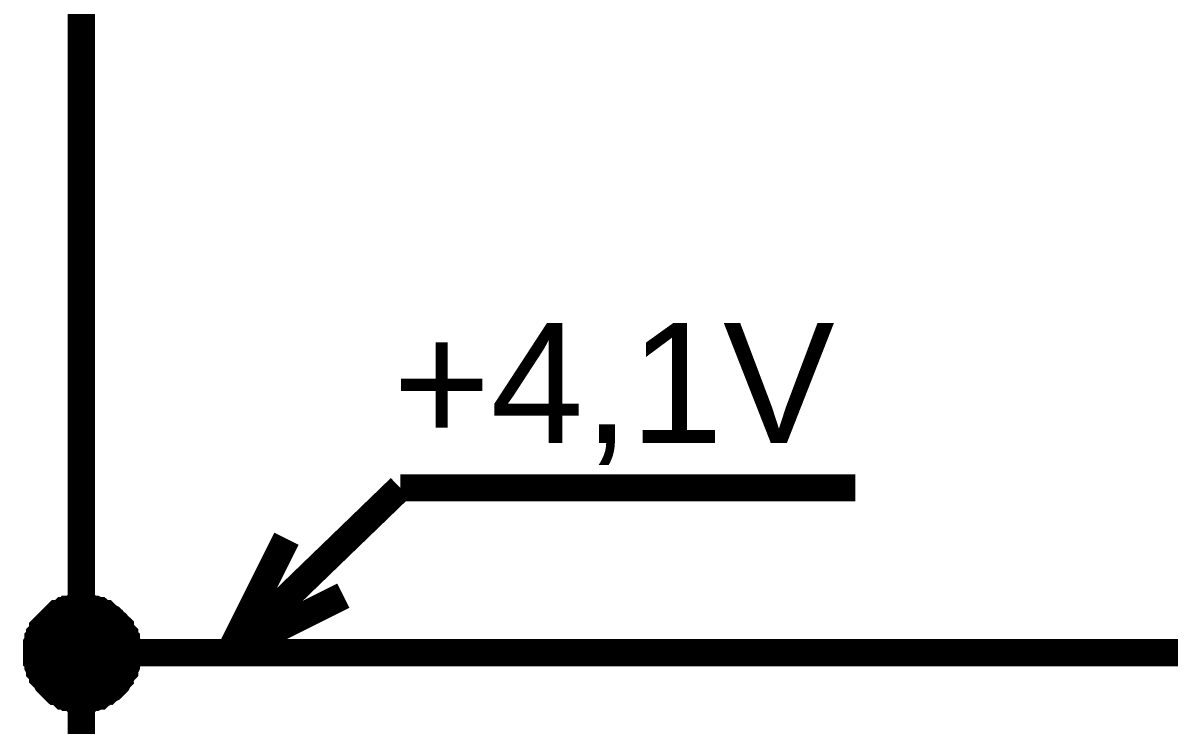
# Model space of a CAD drawing. Header units: millimetres. Extents: x -2024 to 917, y -725 to 13.
# Drawn here: x -1952.05 to -1939.38, y -217.46 to -209.7 of the extents above; entities that cross this region are included whole.
import ezdxf

# ---------------------------------------------------------------- set-up
doc = ezdxf.new("R2010")
doc.units = ezdxf.units.MM
doc.styles.get("Standard").update_dxf_attribs({"font": 'arial.ttf'})

msp = doc.modelspace()

# ---------------------------------------------------------------- linework, layer by layer
at = {"color": 7}
for points, const_width in [([(-1951.405, -209.161), (-1951.405, -211.662)], 0.3), ([(-1951.405, -224.164), (-1951.405, -221.663), (-1951.405, -216.663), (-1951.405, -211.662)], 0.3), ([(-1949.766, -216.663), (-1947.879, -214.841)], 0.3), ([(-1947.879, -214.841), (-1942.848, -214.841)], 0.3), ([(-1949.766, -216.663), (-1949.137, -215.404)], 0.3), ([(-1949.766, -216.663), (-1948.508, -216.033)], 0.3), ([(-1951.901, -216.663), (-1951.901, -216.629), (-1951.901, -216.613), (-1951.901, -216.58), (-1951.885, -216.563), (-1951.885, -216.53), (-1951.885, -216.514), (-1951.868, -216.497), (-1951.868, -216.464), (-1951.852, -216.447), (-1951.835, -216.431), (-1951.835, -216.398), (-1951.818, -216.381), (-1951.802, -216.365), (-1951.785, -216.348), (-1951.769, -216.331), (-1951.752, -216.315), (-1951.736, -216.298), (-1951.719, -216.282), (-1951.703, -216.265), (-1951.686, -216.249), (-1951.669, -216.232), (-1951.636, -216.232), (-1951.62, -216.215), (-1951.603, -216.199), (-1951.57, -216.199), (-1951.554, -216.182), (-1951.537, -216.182), (-1951.504, -216.182), (-1951.487, -216.166), (-1951.454, -216.166), (-1951.438, -216.166), (-1951.405, -216.166)], 0.3), ([(-1951.901, -216.663), (-1951.901, -216.629), (-1951.901, -216.613), (-1951.901, -216.58), (-1951.885, -216.563), (-1951.885, -216.53), (-1951.885, -216.514), (-1951.868, -216.497), (-1951.868, -216.464), (-1951.852, -216.447), (-1951.835, -216.431), (-1951.835, -216.398), (-1951.818, -216.381), (-1951.802, -216.365), (-1951.785, -216.348), (-1951.769, -216.331), (-1951.752, -216.315), (-1951.736, -216.298), (-1951.719, -216.282), (-1951.703, -216.265), (-1951.686, -216.249), (-1951.669, -216.232), (-1951.636, -216.232), (-1951.62, -216.215), (-1951.603, -216.199), (-1951.57, -216.199), (-1951.554, -216.182), (-1951.537, -216.182), (-1951.504, -216.182), (-1951.487, -216.166), (-1951.454, -216.166), (-1951.438, -216.166), (-1951.405, -216.166)], 0.3), ([(-1951.901, -216.663), (-1951.901, -216.629), (-1951.901, -216.613), (-1951.901, -216.58), (-1951.885, -216.563), (-1951.885, -216.53), (-1951.885, -216.514), (-1951.868, -216.497), (-1951.868, -216.464), (-1951.852, -216.447), (-1951.835, -216.431), (-1951.835, -216.398), (-1951.818, -216.381), (-1951.802, -216.365), (-1951.785, -216.348), (-1951.769, -216.331), (-1951.752, -216.315), (-1951.736, -216.298), (-1951.719, -216.282), (-1951.703, -216.265), (-1951.686, -216.249), (-1951.669, -216.232), (-1951.636, -216.232), (-1951.62, -216.215), (-1951.603, -216.199), (-1951.57, -216.199), (-1951.554, -216.182), (-1951.537, -216.182), (-1951.504, -216.182), (-1951.487, -216.166), (-1951.454, -216.166), (-1951.438, -216.166), (-1951.405, -216.166)], 0.3), ([(-1951.901, -216.663), (-1951.901, -216.629), (-1951.901, -216.613), (-1951.901, -216.58), (-1951.885, -216.563), (-1951.885, -216.53), (-1951.885, -216.514), (-1951.868, -216.497), (-1951.868, -216.464), (-1951.852, -216.447), (-1951.835, -216.431), (-1951.835, -216.398), (-1951.818, -216.381), (-1951.802, -216.365), (-1951.785, -216.348), (-1951.769, -216.331), (-1951.752, -216.315), (-1951.736, -216.298), (-1951.719, -216.282), (-1951.703, -216.265), (-1951.686, -216.249), (-1951.669, -216.232), (-1951.636, -216.232), (-1951.62, -216.215), (-1951.603, -216.199), (-1951.57, -216.199), (-1951.554, -216.182), (-1951.537, -216.182), (-1951.504, -216.182), (-1951.487, -216.166), (-1951.454, -216.166), (-1951.438, -216.166), (-1951.405, -216.166)], 0.3), ([(-1951.405, -216.166), (-1951.405, -216.166)], 0.3), ([(-1951.405, -216.166), (-1951.372, -216.166), (-1951.355, -216.166), (-1951.322, -216.166), (-1951.305, -216.182), (-1951.272, -216.182), (-1951.256, -216.182), (-1951.223, -216.199), (-1951.206, -216.199), (-1951.189, -216.215), (-1951.156, -216.232), (-1951.14, -216.232), (-1951.123, -216.249), (-1951.107, -216.265), (-1951.074, -216.282), (-1951.057, -216.298), (-1951.041, -216.315), (-1951.024, -216.331), (-1951.007, -216.348), (-1950.991, -216.365), (-1950.974, -216.381), (-1950.974, -216.398), (-1950.958, -216.431), (-1950.941, -216.447), (-1950.925, -216.464), (-1950.925, -216.497), (-1950.908, -216.514), (-1950.908, -216.53), (-1950.908, -216.563), (-1950.892, -216.58), (-1950.892, -216.613), (-1950.892, -216.629), (-1950.892, -216.663)], 0.3), ([(-1951.405, -216.166), (-1951.405, -216.166)], 0.3), ([(-1951.405, -216.166), (-1951.372, -216.166), (-1951.355, -216.166), (-1951.322, -216.166), (-1951.305, -216.182), (-1951.272, -216.182), (-1951.256, -216.182), (-1951.223, -216.199), (-1951.206, -216.199), (-1951.189, -216.215), (-1951.156, -216.232), (-1951.14, -216.232), (-1951.123, -216.249), (-1951.107, -216.265), (-1951.074, -216.282), (-1951.057, -216.298), (-1951.041, -216.315), (-1951.024, -216.331), (-1951.007, -216.348), (-1950.991, -216.365), (-1950.974, -216.381), (-1950.974, -216.398), (-1950.958, -216.431), (-1950.941, -216.447), (-1950.925, -216.464), (-1950.925, -216.497), (-1950.908, -216.514), (-1950.908, -216.53), (-1950.908, -216.563), (-1950.892, -216.58), (-1950.892, -216.613), (-1950.892, -216.629), (-1950.892, -216.663)], 0.3), ([(-1951.405, -216.166), (-1951.405, -216.166)], 0.3), ([(-1951.405, -216.166), (-1951.372, -216.166), (-1951.355, -216.166), (-1951.322, -216.166), (-1951.305, -216.182), (-1951.272, -216.182), (-1951.256, -216.182), (-1951.223, -216.199), (-1951.206, -216.199), (-1951.189, -216.215), (-1951.156, -216.232), (-1951.14, -216.232), (-1951.123, -216.249), (-1951.107, -216.265), (-1951.074, -216.282), (-1951.057, -216.298), (-1951.041, -216.315), (-1951.024, -216.331), (-1951.007, -216.348), (-1950.991, -216.365), (-1950.974, -216.381), (-1950.974, -216.398), (-1950.958, -216.431), (-1950.941, -216.447), (-1950.925, -216.464), (-1950.925, -216.497), (-1950.908, -216.514), (-1950.908, -216.53), (-1950.908, -216.563), (-1950.892, -216.58), (-1950.892, -216.613), (-1950.892, -216.629), (-1950.892, -216.663)], 0.3), ([(-1951.405, -216.166), (-1951.405, -216.166)], 0.3), ([(-1951.405, -216.166), (-1951.372, -216.166), (-1951.355, -216.166), (-1951.322, -216.166), (-1951.305, -216.182), (-1951.272, -216.182), (-1951.256, -216.182), (-1951.223, -216.199), (-1951.206, -216.199), (-1951.189, -216.215), (-1951.156, -216.232), (-1951.14, -216.232), (-1951.123, -216.249), (-1951.107, -216.265), (-1951.074, -216.282), (-1951.057, -216.298), (-1951.041, -216.315), (-1951.024, -216.331), (-1951.007, -216.348), (-1950.991, -216.365), (-1950.974, -216.381), (-1950.974, -216.398), (-1950.958, -216.431), (-1950.941, -216.447), (-1950.925, -216.464), (-1950.925, -216.497), (-1950.908, -216.514), (-1950.908, -216.53), (-1950.908, -216.563), (-1950.892, -216.58), (-1950.892, -216.613), (-1950.892, -216.629), (-1950.892, -216.663)], 0.3), ([(-1951.901, -216.663), (-1951.901, -216.629), (-1951.901, -216.613), (-1951.901, -216.58), (-1951.885, -216.563), (-1951.885, -216.53), (-1951.885, -216.514), (-1951.868, -216.497), (-1951.868, -216.464), (-1951.852, -216.447), (-1951.835, -216.431), (-1951.835, -216.398), (-1951.818, -216.381), (-1951.802, -216.365), (-1951.785, -216.348), (-1951.769, -216.331), (-1951.752, -216.315), (-1951.736, -216.298), (-1951.719, -216.282), (-1951.703, -216.265), (-1951.686, -216.249), (-1951.669, -216.232), (-1951.636, -216.232), (-1951.62, -216.215), (-1951.603, -216.199), (-1951.57, -216.199), (-1951.554, -216.182), (-1951.537, -216.182), (-1951.504, -216.182), (-1951.487, -216.166), (-1951.454, -216.166), (-1951.438, -216.166), (-1951.405, -216.166)], 0.0991), ([(-1951.901, -216.663), (-1951.901, -216.629), (-1951.901, -216.613), (-1951.901, -216.58), (-1951.885, -216.563), (-1951.885, -216.53), (-1951.885, -216.514), (-1951.868, -216.497), (-1951.868, -216.464), (-1951.852, -216.447), (-1951.835, -216.431), (-1951.835, -216.398), (-1951.818, -216.381), (-1951.802, -216.365), (-1951.785, -216.348), (-1951.769, -216.331), (-1951.752, -216.315), (-1951.736, -216.298), (-1951.719, -216.282), (-1951.703, -216.265), (-1951.686, -216.249), (-1951.669, -216.232), (-1951.636, -216.232), (-1951.62, -216.215), (-1951.603, -216.199), (-1951.57, -216.199), (-1951.554, -216.182), (-1951.537, -216.182), (-1951.504, -216.182), (-1951.487, -216.166), (-1951.454, -216.166), (-1951.438, -216.166), (-1951.405, -216.166)], 0.0991), ([(-1951.901, -216.663), (-1951.901, -216.629), (-1951.901, -216.613), (-1951.901, -216.58), (-1951.885, -216.563), (-1951.885, -216.53), (-1951.885, -216.514), (-1951.868, -216.497), (-1951.868, -216.464), (-1951.852, -216.447), (-1951.835, -216.431), (-1951.835, -216.398), (-1951.818, -216.381), (-1951.802, -216.365), (-1951.785, -216.348), (-1951.769, -216.331), (-1951.752, -216.315), (-1951.736, -216.298), (-1951.719, -216.282), (-1951.703, -216.265), (-1951.686, -216.249), (-1951.669, -216.232), (-1951.636, -216.232), (-1951.62, -216.215), (-1951.603, -216.199), (-1951.57, -216.199), (-1951.554, -216.182), (-1951.537, -216.182), (-1951.504, -216.182), (-1951.487, -216.166), (-1951.454, -216.166), (-1951.438, -216.166), (-1951.405, -216.166)], 0.0991), ([(-1951.901, -216.663), (-1951.901, -216.629), (-1951.901, -216.613), (-1951.901, -216.58), (-1951.885, -216.563), (-1951.885, -216.53), (-1951.885, -216.514), (-1951.868, -216.497), (-1951.868, -216.464), (-1951.852, -216.447), (-1951.835, -216.431), (-1951.835, -216.398), (-1951.818, -216.381), (-1951.802, -216.365), (-1951.785, -216.348), (-1951.769, -216.331), (-1951.752, -216.315), (-1951.736, -216.298), (-1951.719, -216.282), (-1951.703, -216.265), (-1951.686, -216.249), (-1951.669, -216.232), (-1951.636, -216.232), (-1951.62, -216.215), (-1951.603, -216.199), (-1951.57, -216.199), (-1951.554, -216.182), (-1951.537, -216.182), (-1951.504, -216.182), (-1951.487, -216.166), (-1951.454, -216.166), (-1951.438, -216.166), (-1951.405, -216.166)], 0.0991), ([(-1951.405, -216.166), (-1951.405, -216.166)], 0.0991), ([(-1951.405, -216.166), (-1951.372, -216.166), (-1951.355, -216.166), (-1951.322, -216.166), (-1951.305, -216.182), (-1951.272, -216.182), (-1951.256, -216.182), (-1951.223, -216.199), (-1951.206, -216.199), (-1951.189, -216.215), (-1951.156, -216.232), (-1951.14, -216.232), (-1951.123, -216.249), (-1951.107, -216.265), (-1951.074, -216.282), (-1951.057, -216.298), (-1951.041, -216.315), (-1951.024, -216.331), (-1951.007, -216.348), (-1950.991, -216.365), (-1950.974, -216.381), (-1950.974, -216.398), (-1950.958, -216.431), (-1950.941, -216.447), (-1950.925, -216.464), (-1950.925, -216.497), (-1950.908, -216.514), (-1950.908, -216.53), (-1950.908, -216.563), (-1950.892, -216.58), (-1950.892, -216.613), (-1950.892, -216.629), (-1950.892, -216.663)], 0.0991), ([(-1951.405, -216.166), (-1951.405, -216.166)], 0.0991), ([(-1951.405, -216.166), (-1951.372, -216.166), (-1951.355, -216.166), (-1951.322, -216.166), (-1951.305, -216.182), (-1951.272, -216.182), (-1951.256, -216.182), (-1951.223, -216.199), (-1951.206, -216.199), (-1951.189, -216.215), (-1951.156, -216.232), (-1951.14, -216.232), (-1951.123, -216.249), (-1951.107, -216.265), (-1951.074, -216.282), (-1951.057, -216.298), (-1951.041, -216.315), (-1951.024, -216.331), (-1951.007, -216.348), (-1950.991, -216.365), (-1950.974, -216.381), (-1950.974, -216.398), (-1950.958, -216.431), (-1950.941, -216.447), (-1950.925, -216.464), (-1950.925, -216.497), (-1950.908, -216.514), (-1950.908, -216.53), (-1950.908, -216.563), (-1950.892, -216.58), (-1950.892, -216.613), (-1950.892, -216.629), (-1950.892, -216.663)], 0.0991), ([(-1951.405, -216.166), (-1951.405, -216.166)], 0.0991), ([(-1951.405, -216.166), (-1951.372, -216.166), (-1951.355, -216.166), (-1951.322, -216.166), (-1951.305, -216.182), (-1951.272, -216.182), (-1951.256, -216.182), (-1951.223, -216.199), (-1951.206, -216.199), (-1951.189, -216.215), (-1951.156, -216.232), (-1951.14, -216.232), (-1951.123, -216.249), (-1951.107, -216.265), (-1951.074, -216.282), (-1951.057, -216.298), (-1951.041, -216.315), (-1951.024, -216.331), (-1951.007, -216.348), (-1950.991, -216.365), (-1950.974, -216.381), (-1950.974, -216.398), (-1950.958, -216.431), (-1950.941, -216.447), (-1950.925, -216.464), (-1950.925, -216.497), (-1950.908, -216.514), (-1950.908, -216.53), (-1950.908, -216.563), (-1950.892, -216.58), (-1950.892, -216.613), (-1950.892, -216.629), (-1950.892, -216.663)], 0.0991), ([(-1951.405, -216.166), (-1951.405, -216.166)], 0.0991), ([(-1951.405, -216.166), (-1951.372, -216.166), (-1951.355, -216.166), (-1951.322, -216.166), (-1951.305, -216.182), (-1951.272, -216.182), (-1951.256, -216.182), (-1951.223, -216.199), (-1951.206, -216.199), (-1951.189, -216.215), (-1951.156, -216.232), (-1951.14, -216.232), (-1951.123, -216.249), (-1951.107, -216.265), (-1951.074, -216.282), (-1951.057, -216.298), (-1951.041, -216.315), (-1951.024, -216.331), (-1951.007, -216.348), (-1950.991, -216.365), (-1950.974, -216.381), (-1950.974, -216.398), (-1950.958, -216.431), (-1950.941, -216.447), (-1950.925, -216.464), (-1950.925, -216.497), (-1950.908, -216.514), (-1950.908, -216.53), (-1950.908, -216.563), (-1950.892, -216.58), (-1950.892, -216.613), (-1950.892, -216.629), (-1950.892, -216.663)], 0.0991), ([(-1951.405, -217.176), (-1951.438, -217.176), (-1951.454, -217.176), (-1951.487, -217.176), (-1951.504, -217.159), (-1951.537, -217.159), (-1951.554, -217.159), (-1951.57, -217.143), (-1951.603, -217.143), (-1951.62, -217.126), (-1951.636, -217.11), (-1951.669, -217.093), (-1951.686, -217.093), (-1951.703, -217.077), (-1951.719, -217.06), (-1951.736, -217.043), (-1951.752, -217.027), (-1951.769, -217.01), (-1951.785, -216.994), (-1951.802, -216.961), (-1951.818, -216.944), (-1951.835, -216.928), (-1951.835, -216.911), (-1951.852, -216.878), (-1951.868, -216.861), (-1951.868, -216.845), (-1951.885, -216.812), (-1951.885, -216.795), (-1951.885, -216.762), (-1951.901, -216.745), (-1951.901, -216.712), (-1951.901, -216.696), (-1951.901, -216.663)], 0.3), ([(-1951.901, -216.663), (-1951.901, -216.663)], 0.3), ([(-1951.405, -217.176), (-1951.438, -217.176), (-1951.454, -217.176), (-1951.487, -217.176), (-1951.504, -217.159), (-1951.537, -217.159), (-1951.554, -217.159), (-1951.57, -217.143), (-1951.603, -217.143), (-1951.62, -217.126), (-1951.636, -217.11), (-1951.669, -217.093), (-1951.686, -217.093), (-1951.703, -217.077), (-1951.719, -217.06), (-1951.736, -217.043), (-1951.752, -217.027), (-1951.769, -217.01), (-1951.785, -216.994), (-1951.802, -216.961), (-1951.818, -216.944), (-1951.835, -216.928), (-1951.835, -216.911), (-1951.852, -216.878), (-1951.868, -216.861), (-1951.868, -216.845), (-1951.885, -216.812), (-1951.885, -216.795), (-1951.885, -216.762), (-1951.901, -216.745), (-1951.901, -216.712), (-1951.901, -216.696), (-1951.901, -216.663)], 0.3), ([(-1951.901, -216.663), (-1951.901, -216.663)], 0.3), ([(-1951.405, -217.176), (-1951.438, -217.176), (-1951.454, -217.176), (-1951.487, -217.176), (-1951.504, -217.159), (-1951.537, -217.159), (-1951.554, -217.159), (-1951.57, -217.143), (-1951.603, -217.143), (-1951.62, -217.126), (-1951.636, -217.11), (-1951.669, -217.093), (-1951.686, -217.093), (-1951.703, -217.077), (-1951.719, -217.06), (-1951.736, -217.043), (-1951.752, -217.027), (-1951.769, -217.01), (-1951.785, -216.994), (-1951.802, -216.961), (-1951.818, -216.944), (-1951.835, -216.928), (-1951.835, -216.911), (-1951.852, -216.878), (-1951.868, -216.861), (-1951.868, -216.845), (-1951.885, -216.812), (-1951.885, -216.795), (-1951.885, -216.762), (-1951.901, -216.745), (-1951.901, -216.712), (-1951.901, -216.696), (-1951.901, -216.663)], 0.3), ([(-1951.901, -216.663), (-1951.901, -216.663)], 0.3), ([(-1951.405, -217.176), (-1951.438, -217.176), (-1951.454, -217.176), (-1951.487, -217.176), (-1951.504, -217.159), (-1951.537, -217.159), (-1951.554, -217.159), (-1951.57, -217.143), (-1951.603, -217.143), (-1951.62, -217.126), (-1951.636, -217.11), (-1951.669, -217.093), (-1951.686, -217.093), (-1951.703, -217.077), (-1951.719, -217.06), (-1951.736, -217.043), (-1951.752, -217.027), (-1951.769, -217.01), (-1951.785, -216.994), (-1951.802, -216.961), (-1951.818, -216.944), (-1951.835, -216.928), (-1951.835, -216.911), (-1951.852, -216.878), (-1951.868, -216.861), (-1951.868, -216.845), (-1951.885, -216.812), (-1951.885, -216.795), (-1951.885, -216.762), (-1951.901, -216.745), (-1951.901, -216.712), (-1951.901, -216.696), (-1951.901, -216.663)], 0.3), ([(-1951.901, -216.663), (-1951.901, -216.663)], 0.3), ([(-1951.405, -216.663), (-1936.409, -216.663)], 0.3), ([(-1950.892, -216.663), (-1950.892, -216.696), (-1950.892, -216.712), (-1950.892, -216.745), (-1950.908, -216.762), (-1950.908, -216.795), (-1950.908, -216.812), (-1950.925, -216.845), (-1950.925, -216.861), (-1950.941, -216.878), (-1950.958, -216.911), (-1950.974, -216.928), (-1950.974, -216.944), (-1950.991, -216.961), (-1951.007, -216.994), (-1951.024, -217.01), (-1951.041, -217.027), (-1951.057, -217.043), (-1951.074, -217.06), (-1951.107, -217.077), (-1951.123, -217.093), (-1951.14, -217.093), (-1951.156, -217.11), (-1951.189, -217.126), (-1951.206, -217.143), (-1951.223, -217.143), (-1951.256, -217.159), (-1951.272, -217.159), (-1951.305, -217.159), (-1951.322, -217.176), (-1951.355, -217.176), (-1951.372, -217.176), (-1951.405, -217.176)], 0.3), ([(-1950.892, -216.663), (-1950.892, -216.696), (-1950.892, -216.712), (-1950.892, -216.745), (-1950.908, -216.762), (-1950.908, -216.795), (-1950.908, -216.812), (-1950.925, -216.845), (-1950.925, -216.861), (-1950.941, -216.878), (-1950.958, -216.911), (-1950.974, -216.928), (-1950.974, -216.944), (-1950.991, -216.961), (-1951.007, -216.994), (-1951.024, -217.01), (-1951.041, -217.027), (-1951.057, -217.043), (-1951.074, -217.06), (-1951.107, -217.077), (-1951.123, -217.093), (-1951.14, -217.093), (-1951.156, -217.11), (-1951.189, -217.126), (-1951.206, -217.143), (-1951.223, -217.143), (-1951.256, -217.159), (-1951.272, -217.159), (-1951.305, -217.159), (-1951.322, -217.176), (-1951.355, -217.176), (-1951.372, -217.176), (-1951.405, -217.176)], 0.3), ([(-1950.892, -216.663), (-1950.892, -216.696), (-1950.892, -216.712), (-1950.892, -216.745), (-1950.908, -216.762), (-1950.908, -216.795), (-1950.908, -216.812), (-1950.925, -216.845), (-1950.925, -216.861), (-1950.941, -216.878), (-1950.958, -216.911), (-1950.974, -216.928), (-1950.974, -216.944), (-1950.991, -216.961), (-1951.007, -216.994), (-1951.024, -217.01), (-1951.041, -217.027), (-1951.057, -217.043), (-1951.074, -217.06), (-1951.107, -217.077), (-1951.123, -217.093), (-1951.14, -217.093), (-1951.156, -217.11), (-1951.189, -217.126), (-1951.206, -217.143), (-1951.223, -217.143), (-1951.256, -217.159), (-1951.272, -217.159), (-1951.305, -217.159), (-1951.322, -217.176), (-1951.355, -217.176), (-1951.372, -217.176), (-1951.405, -217.176)], 0.3), ([(-1950.892, -216.663), (-1950.892, -216.696), (-1950.892, -216.712), (-1950.892, -216.745), (-1950.908, -216.762), (-1950.908, -216.795), (-1950.908, -216.812), (-1950.925, -216.845), (-1950.925, -216.861), (-1950.941, -216.878), (-1950.958, -216.911), (-1950.974, -216.928), (-1950.974, -216.944), (-1950.991, -216.961), (-1951.007, -216.994), (-1951.024, -217.01), (-1951.041, -217.027), (-1951.057, -217.043), (-1951.074, -217.06), (-1951.107, -217.077), (-1951.123, -217.093), (-1951.14, -217.093), (-1951.156, -217.11), (-1951.189, -217.126), (-1951.206, -217.143), (-1951.223, -217.143), (-1951.256, -217.159), (-1951.272, -217.159), (-1951.305, -217.159), (-1951.322, -217.176), (-1951.355, -217.176), (-1951.372, -217.176), (-1951.405, -217.176)], 0.3), ([(-1950.892, -216.663), (-1950.892, -216.663), (-1950.892, -216.663), (-1950.892, -216.663), (-1950.892, -216.663), (-1950.892, -216.663), (-1950.892, -216.663), (-1950.892, -216.663), (-1950.892, -216.663), (-1950.892, -216.663), (-1950.892, -216.663), (-1950.892, -216.663), (-1950.892, -216.663), (-1950.892, -216.663), (-1950.892, -216.663), (-1950.892, -216.663), (-1950.892, -216.663), (-1950.892, -216.663), (-1950.892, -216.663), (-1950.892, -216.663), (-1950.892, -216.663), (-1950.892, -216.663), (-1950.892, -216.663), (-1950.892, -216.663), (-1950.892, -216.663), (-1950.892, -216.663), (-1950.892, -216.663), (-1950.892, -216.663), (-1950.892, -216.663), (-1950.892, -216.663), (-1950.892, -216.663), (-1950.892, -216.663), (-1950.892, -216.663)], 0.3), ([(-1950.892, -216.663), (-1950.892, -216.663)], 0.3), ([(-1950.892, -216.663), (-1950.892, -216.663), (-1950.892, -216.663), (-1950.892, -216.663), (-1950.892, -216.663), (-1950.892, -216.663), (-1950.892, -216.663), (-1950.892, -216.663), (-1950.892, -216.663), (-1950.892, -216.663), (-1950.892, -216.663), (-1950.892, -216.663), (-1950.892, -216.663), (-1950.892, -216.663), (-1950.892, -216.663), (-1950.892, -216.663), (-1950.892, -216.663), (-1950.892, -216.663), (-1950.892, -216.663), (-1950.892, -216.663), (-1950.892, -216.663), (-1950.892, -216.663), (-1950.892, -216.663), (-1950.892, -216.663), (-1950.892, -216.663), (-1950.892, -216.663), (-1950.892, -216.663), (-1950.892, -216.663), (-1950.892, -216.663), (-1950.892, -216.663), (-1950.892, -216.663), (-1950.892, -216.663), (-1950.892, -216.663)], 0.3), ([(-1950.892, -216.663), (-1950.892, -216.663)], 0.3), ([(-1950.892, -216.663), (-1950.892, -216.663), (-1950.892, -216.663), (-1950.892, -216.663), (-1950.892, -216.663), (-1950.892, -216.663), (-1950.892, -216.663), (-1950.892, -216.663), (-1950.892, -216.663), (-1950.892, -216.663), (-1950.892, -216.663), (-1950.892, -216.663), (-1950.892, -216.663), (-1950.892, -216.663), (-1950.892, -216.663), (-1950.892, -216.663), (-1950.892, -216.663), (-1950.892, -216.663), (-1950.892, -216.663), (-1950.892, -216.663), (-1950.892, -216.663), (-1950.892, -216.663), (-1950.892, -216.663), (-1950.892, -216.663), (-1950.892, -216.663), (-1950.892, -216.663), (-1950.892, -216.663), (-1950.892, -216.663), (-1950.892, -216.663), (-1950.892, -216.663), (-1950.892, -216.663), (-1950.892, -216.663), (-1950.892, -216.663)], 0.3), ([(-1950.892, -216.663), (-1950.892, -216.663)], 0.3), ([(-1950.892, -216.663), (-1950.892, -216.663), (-1950.892, -216.663), (-1950.892, -216.663), (-1950.892, -216.663), (-1950.892, -216.663), (-1950.892, -216.663), (-1950.892, -216.663), (-1950.892, -216.663), (-1950.892, -216.663), (-1950.892, -216.663), (-1950.892, -216.663), (-1950.892, -216.663), (-1950.892, -216.663), (-1950.892, -216.663), (-1950.892, -216.663), (-1950.892, -216.663), (-1950.892, -216.663), (-1950.892, -216.663), (-1950.892, -216.663), (-1950.892, -216.663), (-1950.892, -216.663), (-1950.892, -216.663), (-1950.892, -216.663), (-1950.892, -216.663), (-1950.892, -216.663), (-1950.892, -216.663), (-1950.892, -216.663), (-1950.892, -216.663), (-1950.892, -216.663), (-1950.892, -216.663), (-1950.892, -216.663), (-1950.892, -216.663)], 0.3), ([(-1950.892, -216.663), (-1950.892, -216.663)], 0.3), ([(-1951.405, -217.176), (-1951.438, -217.176), (-1951.454, -217.176), (-1951.487, -217.176), (-1951.504, -217.159), (-1951.537, -217.159), (-1951.554, -217.159), (-1951.57, -217.143), (-1951.603, -217.143), (-1951.62, -217.126), (-1951.636, -217.11), (-1951.669, -217.093), (-1951.686, -217.093), (-1951.703, -217.077), (-1951.719, -217.06), (-1951.736, -217.043), (-1951.752, -217.027), (-1951.769, -217.01), (-1951.785, -216.994), (-1951.802, -216.961), (-1951.818, -216.944), (-1951.835, -216.928), (-1951.835, -216.911), (-1951.852, -216.878), (-1951.868, -216.861), (-1951.868, -216.845), (-1951.885, -216.812), (-1951.885, -216.795), (-1951.885, -216.762), (-1951.901, -216.745), (-1951.901, -216.712), (-1951.901, -216.696), (-1951.901, -216.663)], 0.0991), ([(-1951.901, -216.663), (-1951.901, -216.663)], 0.0991), ([(-1951.405, -217.176), (-1951.438, -217.176), (-1951.454, -217.176), (-1951.487, -217.176), (-1951.504, -217.159), (-1951.537, -217.159), (-1951.554, -217.159), (-1951.57, -217.143), (-1951.603, -217.143), (-1951.62, -217.126), (-1951.636, -217.11), (-1951.669, -217.093), (-1951.686, -217.093), (-1951.703, -217.077), (-1951.719, -217.06), (-1951.736, -217.043), (-1951.752, -217.027), (-1951.769, -217.01), (-1951.785, -216.994), (-1951.802, -216.961), (-1951.818, -216.944), (-1951.835, -216.928), (-1951.835, -216.911), (-1951.852, -216.878), (-1951.868, -216.861), (-1951.868, -216.845), (-1951.885, -216.812), (-1951.885, -216.795), (-1951.885, -216.762), (-1951.901, -216.745), (-1951.901, -216.712), (-1951.901, -216.696), (-1951.901, -216.663)], 0.0991), ([(-1951.901, -216.663), (-1951.901, -216.663)], 0.0991), ([(-1951.405, -217.176), (-1951.438, -217.176), (-1951.454, -217.176), (-1951.487, -217.176), (-1951.504, -217.159), (-1951.537, -217.159), (-1951.554, -217.159), (-1951.57, -217.143), (-1951.603, -217.143), (-1951.62, -217.126), (-1951.636, -217.11), (-1951.669, -217.093), (-1951.686, -217.093), (-1951.703, -217.077), (-1951.719, -217.06), (-1951.736, -217.043), (-1951.752, -217.027), (-1951.769, -217.01), (-1951.785, -216.994), (-1951.802, -216.961), (-1951.818, -216.944), (-1951.835, -216.928), (-1951.835, -216.911), (-1951.852, -216.878), (-1951.868, -216.861), (-1951.868, -216.845), (-1951.885, -216.812), (-1951.885, -216.795), (-1951.885, -216.762), (-1951.901, -216.745), (-1951.901, -216.712), (-1951.901, -216.696), (-1951.901, -216.663)], 0.0991), ([(-1951.901, -216.663), (-1951.901, -216.663)], 0.0991), ([(-1951.405, -217.176), (-1951.438, -217.176), (-1951.454, -217.176), (-1951.487, -217.176), (-1951.504, -217.159), (-1951.537, -217.159), (-1951.554, -217.159), (-1951.57, -217.143), (-1951.603, -217.143), (-1951.62, -217.126), (-1951.636, -217.11), (-1951.669, -217.093), (-1951.686, -217.093), (-1951.703, -217.077), (-1951.719, -217.06), (-1951.736, -217.043), (-1951.752, -217.027), (-1951.769, -217.01), (-1951.785, -216.994), (-1951.802, -216.961), (-1951.818, -216.944), (-1951.835, -216.928), (-1951.835, -216.911), (-1951.852, -216.878), (-1951.868, -216.861), (-1951.868, -216.845), (-1951.885, -216.812), (-1951.885, -216.795), (-1951.885, -216.762), (-1951.901, -216.745), (-1951.901, -216.712), (-1951.901, -216.696), (-1951.901, -216.663)], 0.0991), ([(-1951.901, -216.663), (-1951.901, -216.663)], 0.0991), ([(-1950.892, -216.663), (-1950.892, -216.696), (-1950.892, -216.712), (-1950.892, -216.745), (-1950.908, -216.762), (-1950.908, -216.795), (-1950.908, -216.812), (-1950.925, -216.845), (-1950.925, -216.861), (-1950.941, -216.878), (-1950.958, -216.911), (-1950.974, -216.928), (-1950.974, -216.944), (-1950.991, -216.961), (-1951.007, -216.994), (-1951.024, -217.01), (-1951.041, -217.027), (-1951.057, -217.043), (-1951.074, -217.06), (-1951.107, -217.077), (-1951.123, -217.093), (-1951.14, -217.093), (-1951.156, -217.11), (-1951.189, -217.126), (-1951.206, -217.143), (-1951.223, -217.143), (-1951.256, -217.159), (-1951.272, -217.159), (-1951.305, -217.159), (-1951.322, -217.176), (-1951.355, -217.176), (-1951.372, -217.176), (-1951.405, -217.176)], 0.0991), ([(-1950.892, -216.663), (-1950.892, -216.696), (-1950.892, -216.712), (-1950.892, -216.745), (-1950.908, -216.762), (-1950.908, -216.795), (-1950.908, -216.812), (-1950.925, -216.845), (-1950.925, -216.861), (-1950.941, -216.878), (-1950.958, -216.911), (-1950.974, -216.928), (-1950.974, -216.944), (-1950.991, -216.961), (-1951.007, -216.994), (-1951.024, -217.01), (-1951.041, -217.027), (-1951.057, -217.043), (-1951.074, -217.06), (-1951.107, -217.077), (-1951.123, -217.093), (-1951.14, -217.093), (-1951.156, -217.11), (-1951.189, -217.126), (-1951.206, -217.143), (-1951.223, -217.143), (-1951.256, -217.159), (-1951.272, -217.159), (-1951.305, -217.159), (-1951.322, -217.176), (-1951.355, -217.176), (-1951.372, -217.176), (-1951.405, -217.176)], 0.0991), ([(-1950.892, -216.663), (-1950.892, -216.696), (-1950.892, -216.712), (-1950.892, -216.745), (-1950.908, -216.762), (-1950.908, -216.795), (-1950.908, -216.812), (-1950.925, -216.845), (-1950.925, -216.861), (-1950.941, -216.878), (-1950.958, -216.911), (-1950.974, -216.928), (-1950.974, -216.944), (-1950.991, -216.961), (-1951.007, -216.994), (-1951.024, -217.01), (-1951.041, -217.027), (-1951.057, -217.043), (-1951.074, -217.06), (-1951.107, -217.077), (-1951.123, -217.093), (-1951.14, -217.093), (-1951.156, -217.11), (-1951.189, -217.126), (-1951.206, -217.143), (-1951.223, -217.143), (-1951.256, -217.159), (-1951.272, -217.159), (-1951.305, -217.159), (-1951.322, -217.176), (-1951.355, -217.176), (-1951.372, -217.176), (-1951.405, -217.176)], 0.0991), ([(-1950.892, -216.663), (-1950.892, -216.696), (-1950.892, -216.712), (-1950.892, -216.745), (-1950.908, -216.762), (-1950.908, -216.795), (-1950.908, -216.812), (-1950.925, -216.845), (-1950.925, -216.861), (-1950.941, -216.878), (-1950.958, -216.911), (-1950.974, -216.928), (-1950.974, -216.944), (-1950.991, -216.961), (-1951.007, -216.994), (-1951.024, -217.01), (-1951.041, -217.027), (-1951.057, -217.043), (-1951.074, -217.06), (-1951.107, -217.077), (-1951.123, -217.093), (-1951.14, -217.093), (-1951.156, -217.11), (-1951.189, -217.126), (-1951.206, -217.143), (-1951.223, -217.143), (-1951.256, -217.159), (-1951.272, -217.159), (-1951.305, -217.159), (-1951.322, -217.176), (-1951.355, -217.176), (-1951.372, -217.176), (-1951.405, -217.176)], 0.0991), ([(-1950.892, -216.663), (-1950.892, -216.663), (-1950.892, -216.663), (-1950.892, -216.663), (-1950.892, -216.663), (-1950.892, -216.663), (-1950.892, -216.663), (-1950.892, -216.663), (-1950.892, -216.663), (-1950.892, -216.663), (-1950.892, -216.663), (-1950.892, -216.663), (-1950.892, -216.663), (-1950.892, -216.663), (-1950.892, -216.663), (-1950.892, -216.663), (-1950.892, -216.663), (-1950.892, -216.663), (-1950.892, -216.663), (-1950.892, -216.663), (-1950.892, -216.663), (-1950.892, -216.663), (-1950.892, -216.663), (-1950.892, -216.663), (-1950.892, -216.663), (-1950.892, -216.663), (-1950.892, -216.663), (-1950.892, -216.663), (-1950.892, -216.663), (-1950.892, -216.663), (-1950.892, -216.663), (-1950.892, -216.663), (-1950.892, -216.663)], 0.0991), ([(-1950.892, -216.663), (-1950.892, -216.663)], 0.0991), ([(-1950.892, -216.663), (-1950.892, -216.663), (-1950.892, -216.663), (-1950.892, -216.663), (-1950.892, -216.663), (-1950.892, -216.663), (-1950.892, -216.663), (-1950.892, -216.663), (-1950.892, -216.663), (-1950.892, -216.663), (-1950.892, -216.663), (-1950.892, -216.663), (-1950.892, -216.663), (-1950.892, -216.663), (-1950.892, -216.663), (-1950.892, -216.663), (-1950.892, -216.663), (-1950.892, -216.663), (-1950.892, -216.663), (-1950.892, -216.663), (-1950.892, -216.663), (-1950.892, -216.663), (-1950.892, -216.663), (-1950.892, -216.663), (-1950.892, -216.663), (-1950.892, -216.663), (-1950.892, -216.663), (-1950.892, -216.663), (-1950.892, -216.663), (-1950.892, -216.663), (-1950.892, -216.663), (-1950.892, -216.663), (-1950.892, -216.663)], 0.0991), ([(-1950.892, -216.663), (-1950.892, -216.663)], 0.0991), ([(-1950.892, -216.663), (-1950.892, -216.663), (-1950.892, -216.663), (-1950.892, -216.663), (-1950.892, -216.663), (-1950.892, -216.663), (-1950.892, -216.663), (-1950.892, -216.663), (-1950.892, -216.663), (-1950.892, -216.663), (-1950.892, -216.663), (-1950.892, -216.663), (-1950.892, -216.663), (-1950.892, -216.663), (-1950.892, -216.663), (-1950.892, -216.663), (-1950.892, -216.663), (-1950.892, -216.663), (-1950.892, -216.663), (-1950.892, -216.663), (-1950.892, -216.663), (-1950.892, -216.663), (-1950.892, -216.663), (-1950.892, -216.663), (-1950.892, -216.663), (-1950.892, -216.663), (-1950.892, -216.663), (-1950.892, -216.663), (-1950.892, -216.663), (-1950.892, -216.663), (-1950.892, -216.663), (-1950.892, -216.663), (-1950.892, -216.663)], 0.0991), ([(-1950.892, -216.663), (-1950.892, -216.663)], 0.0991), ([(-1950.892, -216.663), (-1950.892, -216.663), (-1950.892, -216.663), (-1950.892, -216.663), (-1950.892, -216.663), (-1950.892, -216.663), (-1950.892, -216.663), (-1950.892, -216.663), (-1950.892, -216.663), (-1950.892, -216.663), (-1950.892, -216.663), (-1950.892, -216.663), (-1950.892, -216.663), (-1950.892, -216.663), (-1950.892, -216.663), (-1950.892, -216.663), (-1950.892, -216.663), (-1950.892, -216.663), (-1950.892, -216.663), (-1950.892, -216.663), (-1950.892, -216.663), (-1950.892, -216.663), (-1950.892, -216.663), (-1950.892, -216.663), (-1950.892, -216.663), (-1950.892, -216.663), (-1950.892, -216.663), (-1950.892, -216.663), (-1950.892, -216.663), (-1950.892, -216.663), (-1950.892, -216.663), (-1950.892, -216.663), (-1950.892, -216.663)], 0.0991), ([(-1950.892, -216.663), (-1950.892, -216.663)], 0.0991)]:
    msp.add_lwpolyline(points, dxfattribs=dict(at, const_width=const_width))
at = {"color": 7, "const_width": 0.508}
msp.add_lwpolyline([(-1951.706, -216.658, 1), (-1951.198, -216.658, 1)], format="xyb", close=True, dxfattribs=at)

# ---------------------------------------------------------------- texts
at = {"color": 7}
msp.add_text('+4,1V', height=1.3247, dxfattribs=at).set_placement((-1947.962, -214.344))

doc.saveas('drawing.dxf')
